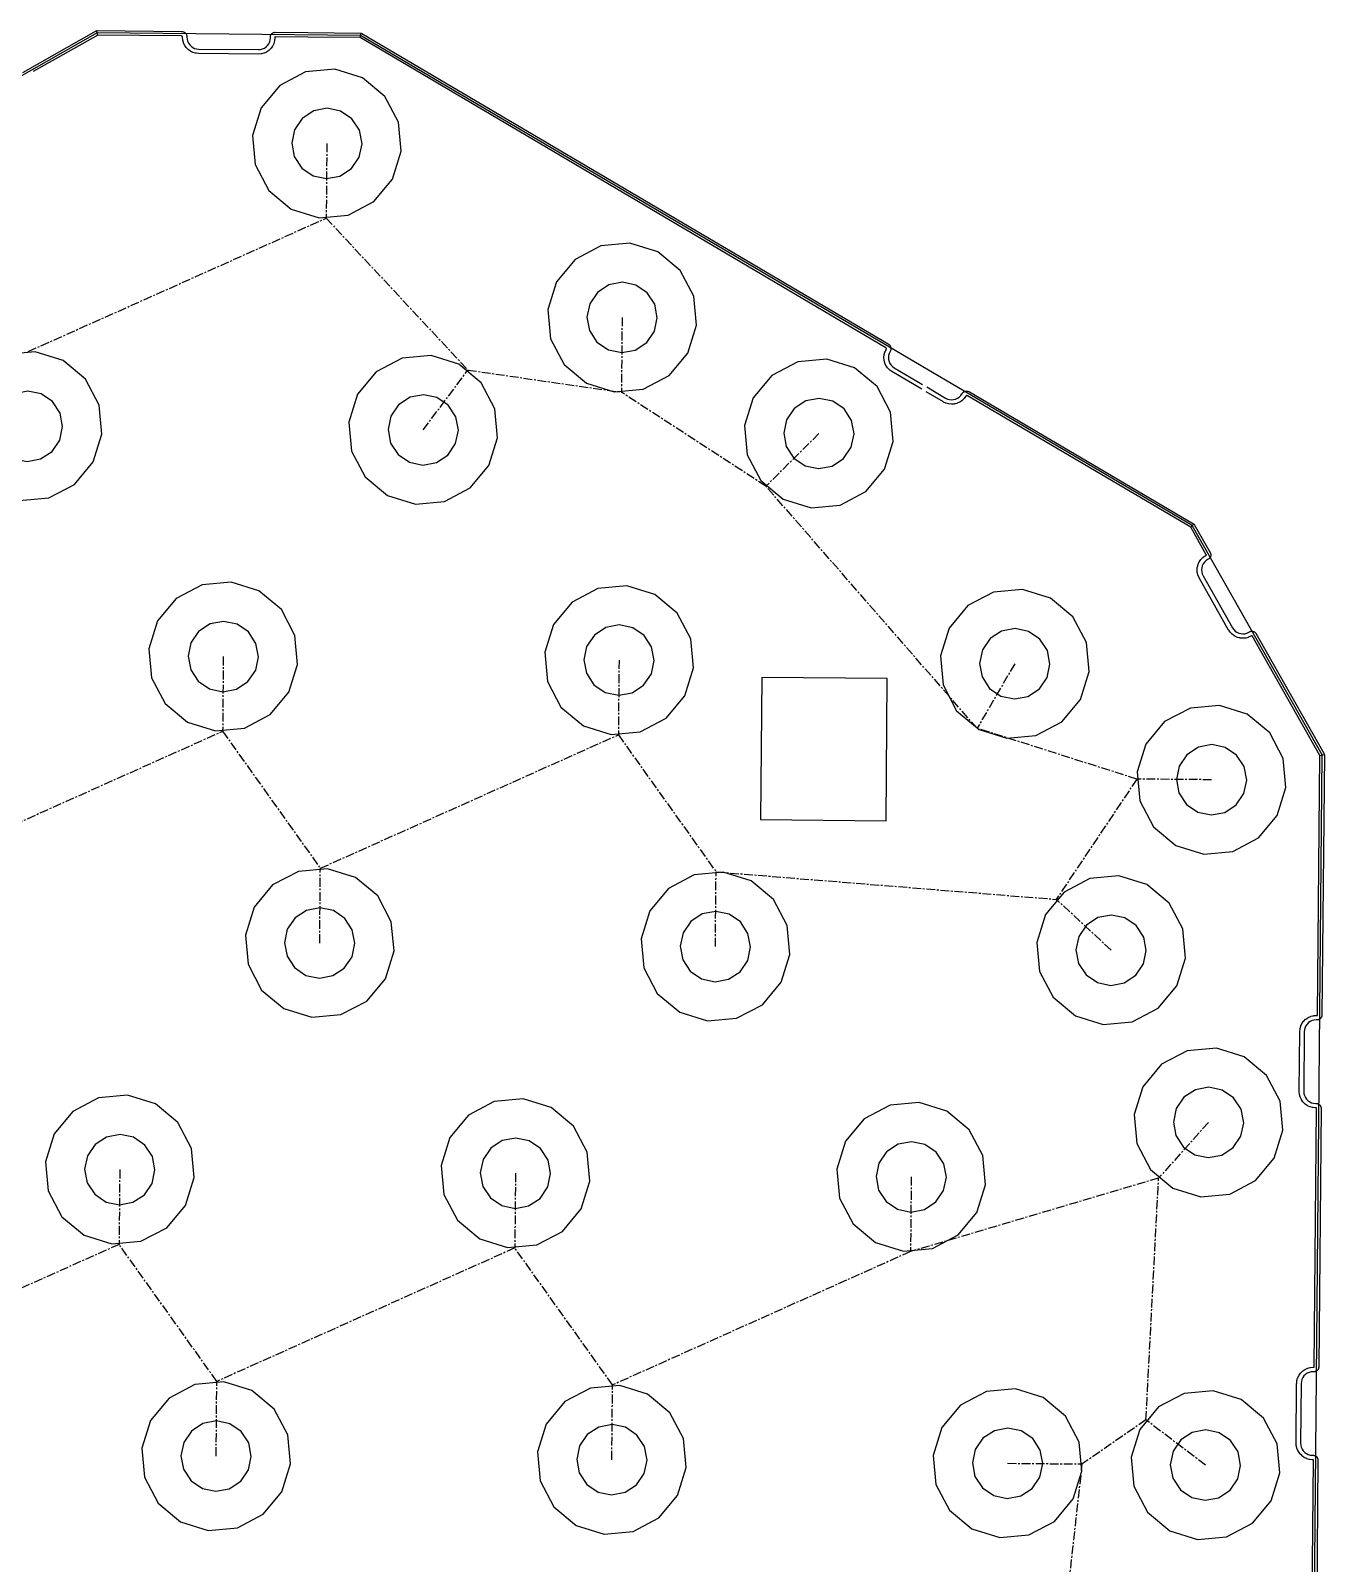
# Model space of a CAD drawing. Header units: inches. Extents: x -63 to 63, y -68 to 68.
# Drawn here: x -10.7 to 62.9, y -19.1 to 68.1 of the extents above; entities that cross this region are included whole.
import ezdxf

# ---------------------------------------------------------------- set-up
doc = ezdxf.new("R2010")
doc.units = ezdxf.units.IN
doc.header["$MEASUREMENT"] = 0
doc.linetypes.add('CENTERX2', pattern=[0.8, 0.5, -0.1, 0.1, -0.1])

msp = doc.modelspace()

# ---------------------------------------------------------------- linework, layer by layer
at = {"color": 7, "linetype": 'Continuous'}
for p, q in [((-11.115, 65.687), (-6.948, 68.045)), ((-6.948, 68.045), (-6.937, 68.048)), ((-6.937, 68.048), (-6.927, 68.054)), ((-6.927, 68.054), (-6.916, 68.056)), ((-6.916, 68.056), (-6.906, 68.06)), ((-6.852, 67.807), (-6.916, 68.056)), ((-6.906, 68.06), (-6.895, 68.059)), ((-6.895, 68.059), (-6.884, 68.061)), ((-6.884, 68.061), (-2.089, 68.015)), ((-2.089, 68.015), (-2.083, 68.014)), ((-2.083, 68.014), (-2.078, 68.015)), ((-2.078, 68.015), (-2.046, 68.012)), ((-2.046, 68.012), (-2.035, 68.009)), ((-2.035, 68.009), (-2.024, 68.008)), ((-2.024, 68.008), (-1.992, 67.999)), ((-1.992, 67.999), (-1.982, 67.994)), ((-1.982, 67.994), (-1.971, 67.991)), ((-1.971, 67.991), (-1.941, 67.977)), ((-1.941, 67.977), (-1.932, 67.97)), ((-6.884, 67.931), (-54.673, 40.915)), ((-6.852, 67.807), (-10.523, 65.73)), ((8.099, 67.792), (-6.884, 67.931)), ((-2.097, 67.761), (-6.852, 67.807)), ((-2.081, 67.76), (-2.097, 67.761)), ((-2.07, 67.757), (-2.081, 67.76)), ((-2.06, 67.752), (-2.07, 67.757)), ((-2.051, 67.746), (-2.06, 67.752)), ((-2.044, 67.738), (-2.051, 67.746)), ((-2.037, 67.729), (-2.044, 67.738)), ((-2.033, 67.719), (-2.037, 67.729)), ((-2.03, 67.709), (-2.033, 67.719)), ((-2.029, 67.692), (-2.03, 67.709)), ((-2.029, 67.69), (-2.029, 67.692)), ((-2.029, 67.688), (-2.029, 67.69)), ((-2.028, 67.687), (-2.029, 67.688)), ((-2.029, 67.679), (-2.028, 67.685)), ((-2.018, 67.542), (-2.029, 67.679)), ((-2.028, 67.685), (-2.028, 67.687)), ((-2.028, 67.685), (-2.028, 67.685)), ((-2.015, 67.532), (-2.018, 67.542)), ((-2.014, 67.521), (-2.015, 67.532)), ((-1.979, 67.386), (-2.014, 67.521)), ((-1.974, 67.376), (-1.979, 67.386)), ((-1.972, 67.365), (-1.974, 67.376)), ((-1.914, 67.238), (-1.972, 67.365)), ((-1.932, 67.97), (-1.922, 67.966)), ((-1.922, 67.966), (-1.895, 67.947)), ((-1.908, 67.229), (-1.914, 67.238)), ((-1.903, 67.219), (-1.908, 67.229)), ((-1.824, 67.104), (-1.903, 67.219)), ((-1.895, 67.947), (-1.887, 67.939)), ((-1.887, 67.939), (-1.878, 67.932)), ((-1.878, 67.932), (-1.855, 67.909)), ((-1.855, 67.909), (-1.849, 67.899)), ((-1.849, 67.899), (-1.841, 67.891)), ((-1.841, 67.891), (-1.822, 67.864)), ((-1.822, 67.864), (-1.818, 67.854)), ((-1.818, 67.854), (-1.811, 67.845)), ((-1.811, 67.845), (-1.798, 67.815)), ((-1.798, 67.815), (-1.795, 67.804)), ((-1.795, 67.804), (-1.79, 67.794)), ((-1.79, 67.794), (-1.782, 67.762)), ((-1.782, 67.762), (-1.781, 67.751)), ((-1.781, 67.751), (-1.778, 67.74)), ((-1.778, 67.74), (-1.775, 67.707)), ((-1.775, 67.707), (-1.776, 67.702)), ((-1.776, 67.702), (-1.776, 67.701)), ((-1.776, 67.701), (-1.775, 67.699)), ((-1.775, 67.699), (-1.775, 67.698)), ((-1.775, 67.698), (-1.775, 67.696)), ((-1.775, 67.696), (-1.775, 67.694)), ((-1.775, 67.694), (-1.765, 67.574)), ((-1.765, 67.574), (-1.736, 67.46)), ((-1.736, 67.46), (-1.687, 67.354)), ((-1.687, 67.354), (-1.621, 67.257)), ((-1.621, 67.257), (-1.539, 67.173)), ((-1.539, 67.173), (-1.443, 67.105)), ((-1.443, 67.105), (-1.338, 67.055)), ((2.629, 67.068), (2.725, 67.135)), ((2.725, 67.135), (2.809, 67.217)), ((2.809, 67.217), (2.877, 67.312)), ((2.877, 67.312), (2.928, 67.418)), ((2.928, 67.418), (2.959, 67.531)), ((2.959, 67.531), (2.971, 67.653)), ((2.971, 67.702), (2.972, 67.708)), ((2.971, 67.653), (2.971, 67.702)), ((2.972, 67.713), (2.974, 67.737)), ((2.972, 67.708), (2.972, 67.713)), ((2.974, 67.737), (2.977, 67.748)), ((2.977, 67.748), (2.978, 67.759)), ((2.978, 67.759), (2.984, 67.783)), ((2.984, 67.783), (2.989, 67.793)), ((2.989, 67.793), (2.992, 67.804)), ((2.992, 67.804), (3.003, 67.826)), ((3.003, 67.826), (3.009, 67.835)), ((3.009, 67.835), (3.014, 67.845)), ((3.09, 67.174), (3.009, 67.06)), ((3.014, 67.845), (3.028, 67.865)), ((3.028, 67.865), (3.036, 67.872)), ((3.036, 67.872), (3.043, 67.881)), ((3.043, 67.881), (3.06, 67.898)), ((3.06, 67.898), (3.069, 67.905)), ((3.069, 67.905), (3.077, 67.912)), ((3.077, 67.912), (3.097, 67.926)), ((3.095, 67.184), (3.09, 67.174)), ((3.102, 67.193), (3.095, 67.184)), ((3.097, 67.926), (3.107, 67.931)), ((3.162, 67.319), (3.102, 67.193)), ((3.107, 67.931), (3.116, 67.937)), ((3.116, 67.937), (3.138, 67.947)), ((3.138, 67.947), (3.149, 67.95)), ((3.149, 67.95), (3.16, 67.955)), ((3.16, 67.955), (3.183, 67.961)), ((3.165, 67.33), (3.162, 67.319)), ((3.169, 67.34), (3.165, 67.33)), ((3.207, 67.474), (3.169, 67.34)), ((3.183, 67.961), (3.194, 67.962)), ((3.194, 67.962), (3.205, 67.964)), ((3.205, 67.964), (3.229, 67.966)), ((3.208, 67.485), (3.207, 67.474)), ((3.211, 67.496), (3.208, 67.485)), ((3.224, 67.634), (3.211, 67.496)), ((3.224, 67.645), (3.223, 67.64)), ((3.223, 67.64), (3.224, 67.634)), ((3.225, 67.694), (3.224, 67.645)), ((3.226, 67.702), (3.225, 67.694)), ((3.227, 67.706), (3.226, 67.704)), ((3.226, 67.704), (3.226, 67.702)), ((3.229, 67.708), (3.227, 67.706)), ((3.229, 67.966), (3.235, 67.966)), ((3.23, 67.709), (3.229, 67.708)), ((3.232, 67.711), (3.23, 67.709)), ((3.234, 67.712), (3.232, 67.711)), ((3.236, 67.712), (3.234, 67.712)), ((3.235, 67.966), (3.24, 67.967)), ((3.244, 67.713), (3.236, 67.712)), ((3.24, 67.967), (5.1, 67.95)), ((5.098, 67.696), (3.244, 67.713)), ((8.065, 67.668), (5.098, 67.696)), ((5.1, 67.95), (5.1, 67.95)), ((5.1, 67.95), (5.1, 67.95)), ((5.1, 67.95), (8.101, 67.922)), ((8.065, 67.668), (8.134, 67.916)), ((37.961, 50.035), (8.065, 67.668)), ((55.394, 39.917), (8.099, 67.792)), ((8.101, 67.922), (8.112, 67.92)), ((8.112, 67.92), (8.123, 67.92)), ((8.123, 67.92), (8.134, 67.916)), ((8.134, 67.916), (8.145, 67.914)), ((8.145, 67.914), (8.154, 67.908)), ((8.154, 67.908), (8.165, 67.904)), ((8.165, 67.904), (38.095, 50.251)), ((-1.816, 67.096), (-1.824, 67.104)), ((-1.81, 67.087), (-1.816, 67.096)), ((-1.712, 66.987), (-1.81, 67.087)), ((-1.703, 66.981), (-1.712, 66.987)), ((-1.695, 66.973), (-1.703, 66.981)), ((-1.582, 66.892), (-1.695, 66.973)), ((-1.572, 66.887), (-1.582, 66.892)), ((-1.563, 66.881), (-1.572, 66.887)), ((-1.437, 66.821), (-1.563, 66.881)), ((-1.426, 66.818), (-1.437, 66.821)), ((-1.416, 66.813), (-1.426, 66.818)), ((-1.282, 66.776), (-1.416, 66.813)), ((-1.338, 67.055), (-1.225, 67.023)), ((-1.271, 66.775), (-1.282, 66.776)), ((-1.26, 66.772), (-1.271, 66.775)), ((-1.121, 66.758), (-1.26, 66.772)), ((-1.225, 67.023), (-1.102, 67.011)), ((-1.116, 66.759), (-1.121, 66.758)), ((-1.11, 66.758), (-1.116, 66.759)), ((2.289, 66.727), (-1.11, 66.758)), ((-1.102, 67.011), (2.286, 66.981)), ((2.286, 66.981), (2.409, 66.99)), ((2.295, 66.728), (2.289, 66.727)), ((2.3, 66.727), (2.295, 66.728)), ((2.44, 66.738), (2.3, 66.727)), ((2.409, 66.99), (2.522, 67.02)), ((2.45, 66.741), (2.44, 66.738)), ((2.462, 66.742), (2.45, 66.741)), ((2.597, 66.777), (2.462, 66.742)), ((2.522, 67.02), (2.629, 67.068)), ((2.607, 66.781), (2.597, 66.777)), ((2.617, 66.784), (2.607, 66.781)), ((2.744, 66.842), (2.617, 66.784)), ((2.753, 66.848), (2.744, 66.842)), ((2.764, 66.853), (2.753, 66.848)), ((2.879, 66.932), (2.764, 66.853)), ((2.886, 66.94), (2.879, 66.932)), ((2.896, 66.946), (2.886, 66.94)), ((2.995, 67.044), (2.896, 66.946)), ((3.001, 67.053), (2.995, 67.044)), ((3.009, 67.06), (3.001, 67.053)), ((37.876, 49.651), (37.913, 49.786)), ((37.913, 49.786), (37.918, 49.796)), ((37.918, 49.796), (37.921, 49.807)), ((37.921, 49.807), (37.982, 49.934)), ((37.975, 50.025), (37.961, 50.035)), ((37.982, 50.018), (37.975, 50.025)), ((37.989, 50.009), (37.982, 50.018)), ((37.982, 49.934), (37.983, 49.935)), ((37.983, 49.936), (37.993, 49.956)), ((37.983, 49.935), (37.983, 49.936)), ((37.993, 49.999), (37.989, 50.009)), ((37.996, 49.988), (37.993, 49.999)), ((37.993, 49.956), (37.996, 49.967)), ((37.997, 49.977), (37.996, 49.988)), ((37.996, 49.967), (37.997, 49.977)), ((38.095, 50.251), (38.1, 50.247)), ((38.1, 50.247), (38.105, 50.245)), ((38.105, 50.245), (38.132, 50.225)), ((38.155, 49.707), (38.123, 49.594)), ((38.132, 50.225), (38.139, 50.218)), ((38.139, 50.218), (38.148, 50.211)), ((38.148, 50.211), (38.172, 50.188)), ((38.211, 49.824), (38.155, 49.707)), ((38.172, 50.188), (38.178, 50.178)), ((38.178, 50.178), (38.186, 50.17)), ((38.186, 50.17), (38.205, 50.143)), ((38.205, 50.143), (38.209, 50.133)), ((38.209, 50.133), (38.215, 50.124)), ((38.212, 49.827), (38.211, 49.825)), ((38.211, 49.825), (38.211, 49.824)), ((38.227, 49.856), (38.212, 49.827)), ((38.215, 50.124), (38.229, 50.094)), ((38.229, 49.867), (38.227, 49.856)), ((38.229, 50.094), (38.232, 50.083)), ((38.234, 49.877), (38.229, 49.867)), ((38.232, 50.083), (38.236, 50.073)), ((38.243, 49.909), (38.234, 49.877)), ((38.236, 50.073), (38.245, 50.041)), ((38.244, 49.92), (38.243, 49.909)), ((38.247, 49.931), (38.244, 49.92)), ((38.245, 50.041), (38.245, 50.029)), ((38.245, 50.029), (38.248, 50.019)), ((38.25, 49.964), (38.247, 49.931)), ((38.248, 50.019), (38.251, 49.986)), ((38.251, 49.986), (38.25, 49.975)), ((38.25, 49.975), (38.25, 49.964)), ((37.858, 49.491), (37.872, 49.63)), ((37.859, 49.48), (37.858, 49.491)), ((37.858, 49.469), (37.859, 49.48)), ((37.869, 49.33), (37.858, 49.469)), ((37.872, 49.319), (37.869, 49.33)), ((37.872, 49.63), (37.875, 49.64)), ((37.873, 49.308), (37.872, 49.319)), ((37.907, 49.173), (37.873, 49.308)), ((37.875, 49.64), (37.876, 49.651)), ((37.912, 49.163), (37.907, 49.173)), ((37.915, 49.152), (37.912, 49.163)), ((37.973, 49.025), (37.915, 49.152)), ((37.979, 49.016), (37.973, 49.025)), ((37.984, 49.006), (37.979, 49.016)), ((38.063, 48.891), (37.984, 49.006)), ((38.07, 48.883), (38.063, 48.891)), ((38.077, 48.874), (38.07, 48.883)), ((38.174, 48.774), (38.077, 48.874)), ((38.123, 49.594), (38.112, 49.477)), ((38.112, 49.477), (38.121, 49.361)), ((38.121, 49.361), (38.151, 49.247)), ((38.151, 49.247), (38.199, 49.14)), ((38.199, 49.14), (38.266, 49.044)), ((38.266, 49.044), (38.348, 48.96)), ((38.348, 48.96), (38.448, 48.889)), ((38.448, 48.889), (40.05, 47.944)), ((38.183, 48.768), (38.174, 48.774)), ((38.191, 48.76), (38.183, 48.768)), ((38.305, 48.679), (38.191, 48.76)), ((38.31, 48.677), (38.305, 48.679)), ((38.314, 48.673), (38.31, 48.677)), ((40.019, 47.668), (38.314, 48.673)), ((41.243, 46.947), (40.258, 47.527)), ((40.29, 47.803), (41.367, 47.168)), ((41.367, 47.168), (41.477, 47.116)), ((41.477, 47.116), (41.59, 47.084)), ((41.59, 47.084), (41.706, 47.073)), ((41.706, 47.073), (41.823, 47.082)), ((41.823, 47.082), (41.937, 47.111)), ((41.937, 47.111), (42.043, 47.159)), ((42.043, 47.159), (42.14, 47.225)), ((42.14, 47.225), (42.224, 47.307)), ((42.224, 47.307), (42.296, 47.407)), ((42.296, 47.409), (42.297, 47.41)), ((42.296, 47.407), (42.296, 47.409)), ((42.297, 47.41), (42.299, 47.412)), ((42.299, 47.412), (42.3, 47.413)), ((42.3, 47.413), (42.302, 47.418)), ((42.302, 47.418), (42.321, 47.444)), ((42.41, 47.134), (42.31, 47.036)), ((42.321, 47.444), (42.329, 47.452)), ((42.329, 47.452), (42.335, 47.461)), ((42.335, 47.461), (42.359, 47.484)), ((42.359, 47.484), (42.368, 47.49)), ((42.368, 47.49), (42.376, 47.498)), ((42.376, 47.498), (42.403, 47.516)), ((42.403, 47.516), (42.413, 47.521)), ((42.416, 47.143), (42.41, 47.134)), ((42.413, 47.521), (42.423, 47.528)), ((42.424, 47.15), (42.416, 47.143)), ((42.423, 47.528), (42.453, 47.541)), ((42.505, 47.264), (42.424, 47.15)), ((42.453, 47.541), (42.463, 47.544)), ((42.463, 47.544), (42.473, 47.549)), ((42.473, 47.549), (42.506, 47.557)), ((42.507, 47.268), (42.505, 47.264)), ((42.506, 47.557), (42.517, 47.558)), ((42.509, 47.27), (42.507, 47.268)), ((42.51, 47.272), (42.509, 47.27)), ((42.511, 47.273), (42.51, 47.272)), ((42.512, 47.274), (42.511, 47.273)), ((42.521, 47.287), (42.512, 47.274)), ((42.517, 47.558), (42.527, 47.561)), ((42.529, 47.295), (42.521, 47.287)), ((42.527, 47.561), (42.56, 47.563)), ((42.538, 47.301), (42.529, 47.295)), ((42.548, 47.306), (42.538, 47.301)), ((42.558, 47.308), (42.548, 47.306)), ((42.569, 47.309), (42.558, 47.308)), ((42.56, 47.563), (42.572, 47.562)), ((42.58, 47.308), (42.569, 47.309)), ((42.572, 47.562), (42.583, 47.563)), ((42.591, 47.305), (42.58, 47.308)), ((42.583, 47.563), (42.616, 47.56)), ((42.605, 47.298), (42.591, 47.305)), ((55.302, 39.827), (42.605, 47.298)), ((42.616, 47.56), (42.626, 47.557)), ((42.626, 47.557), (42.637, 47.556)), ((42.637, 47.556), (42.669, 47.547)), ((42.669, 47.547), (42.679, 47.542)), ((42.679, 47.542), (42.69, 47.539)), ((42.69, 47.539), (42.72, 47.525)), ((42.72, 47.525), (42.724, 47.522)), ((42.724, 47.522), (42.73, 47.52)), ((42.73, 47.52), (55.46, 40.028)), ((41.248, 46.945), (41.243, 46.947)), ((41.253, 46.942), (41.248, 46.945)), ((41.377, 46.882), (41.253, 46.942)), ((41.388, 46.879), (41.377, 46.882)), ((41.398, 46.874), (41.388, 46.879)), ((41.532, 46.837), (41.398, 46.874)), ((41.543, 46.836), (41.532, 46.837)), ((41.554, 46.833), (41.543, 46.836)), ((41.692, 46.819), (41.554, 46.833)), ((41.704, 46.82), (41.692, 46.819)), ((41.715, 46.819), (41.704, 46.82)), ((41.854, 46.829), (41.715, 46.819)), ((41.864, 46.832), (41.854, 46.829)), ((41.875, 46.833), (41.864, 46.832)), ((42.011, 46.868), (41.875, 46.833)), ((42.021, 46.872), (42.011, 46.868)), ((42.031, 46.875), (42.021, 46.872)), ((42.158, 46.932), (42.031, 46.875)), ((42.168, 46.939), (42.158, 46.932)), ((42.178, 46.943), (42.168, 46.939)), ((42.293, 47.022), (42.178, 46.943)), ((42.301, 47.03), (42.293, 47.022)), ((42.31, 47.036), (42.301, 47.03)), ((55.302, 39.827), (55.486, 40.007)), ((56.188, 38.266), (55.302, 39.827)), ((62.772, 26.877), (55.394, 39.917)), ((55.46, 40.028), (55.469, 40.021)), ((55.469, 40.021), (55.478, 40.016)), ((55.478, 40.016), (55.486, 40.007)), ((55.486, 40.007), (55.494, 40)), ((55.494, 40), (55.499, 39.99)), ((55.499, 39.99), (55.506, 39.982)), ((55.506, 39.982), (56.412, 38.386)), ((56.412, 38.386), (56.414, 38.381)), ((56.414, 38.381), (56.417, 38.376)), ((56.417, 38.376), (56.428, 38.352)), ((56.428, 38.352), (56.43, 38.342)), ((55.666, 37.416), (55.679, 37.555)), ((55.679, 37.555), (55.682, 37.565)), ((55.682, 37.565), (55.683, 37.576)), ((55.683, 37.576), (55.72, 37.711)), ((55.72, 37.711), (55.725, 37.721)), ((55.725, 37.721), (55.728, 37.731)), ((55.728, 37.731), (55.788, 37.857)), ((55.788, 37.857), (55.795, 37.866)), ((55.795, 37.866), (55.799, 37.876)), ((55.799, 37.876), (55.88, 37.99)), ((55.88, 37.99), (55.888, 37.997)), ((55.888, 37.997), (55.895, 38.007)), ((55.895, 38.007), (55.994, 38.104)), ((55.931, 37.519), (55.92, 37.402)), ((55.962, 37.632), (55.931, 37.519)), ((56.013, 37.738), (55.962, 37.632)), ((55.994, 38.104), (56.004, 38.111)), ((56.004, 38.111), (56.011, 38.118)), ((56.011, 38.118), (56.125, 38.196)), ((56.081, 37.833), (56.013, 37.738)), ((56.164, 37.915), (56.081, 37.833)), ((56.125, 38.196), (56.13, 38.199)), ((56.13, 38.199), (56.134, 38.202)), ((56.134, 38.202), (56.177, 38.227)), ((56.264, 37.984), (56.164, 37.915)), ((56.177, 38.227), (56.185, 38.232)), ((56.185, 38.232), (56.188, 38.235)), ((56.192, 38.257), (56.188, 38.266)), ((56.188, 38.235), (56.19, 38.238)), ((56.19, 38.238), (56.192, 38.241)), ((56.193, 38.253), (56.192, 38.257)), ((56.192, 38.241), (56.193, 38.245)), ((56.193, 38.249), (56.193, 38.253)), ((56.193, 38.245), (56.193, 38.249)), ((56.308, 38.009), (56.264, 37.984)), ((56.312, 38.012), (56.308, 38.009)), ((56.317, 38.014), (56.312, 38.012)), ((56.338, 38.029), (56.317, 38.014)), ((56.346, 38.037), (56.338, 38.029)), ((56.356, 38.044), (56.346, 38.037)), ((56.374, 38.062), (56.356, 38.044)), ((56.381, 38.071), (56.374, 38.062)), ((56.388, 38.078), (56.381, 38.071)), ((56.403, 38.1), (56.388, 38.078)), ((56.408, 38.11), (56.403, 38.1)), ((56.415, 38.119), (56.408, 38.11)), ((56.426, 38.143), (56.415, 38.119)), ((56.429, 38.153), (56.426, 38.143)), ((56.434, 38.163), (56.429, 38.153)), ((56.43, 38.342), (56.435, 38.332)), ((56.441, 38.189), (56.434, 38.163)), ((56.435, 38.332), (56.442, 38.306)), ((56.442, 38.2), (56.441, 38.189)), ((56.442, 38.306), (56.442, 38.295)), ((56.442, 38.295), (56.445, 38.285)), ((56.445, 38.21), (56.442, 38.2)), ((56.445, 38.285), (56.447, 38.259)), ((56.447, 38.236), (56.445, 38.21)), ((56.447, 38.259), (56.446, 38.247)), ((56.446, 38.247), (56.447, 38.236)), ((55.665, 37.394), (55.667, 37.405)), ((55.676, 37.255), (55.665, 37.394)), ((55.667, 37.405), (55.666, 37.416)), ((55.679, 37.244), (55.676, 37.255)), ((55.68, 37.233), (55.679, 37.244)), ((55.715, 37.098), (55.68, 37.233)), ((55.719, 37.088), (55.715, 37.098)), ((55.722, 37.077), (55.719, 37.088)), ((55.78, 36.95), (55.722, 37.077)), ((55.783, 36.945), (55.78, 36.95)), ((55.785, 36.94), (55.783, 36.945)), ((57.458, 33.981), (55.785, 36.94)), ((55.92, 37.402), (55.929, 37.286)), ((55.929, 37.286), (55.958, 37.172)), ((55.958, 37.172), (56.009, 37.06)), ((56.009, 37.06), (57.677, 34.111)), ((57.677, 34.111), (57.747, 34.008)), ((57.747, 34.008), (57.83, 33.925)), ((57.462, 33.977), (57.458, 33.981)), ((57.464, 33.971), (57.462, 33.977)), ((57.544, 33.855), (57.464, 33.971)), ((57.552, 33.847), (57.544, 33.855)), ((57.559, 33.838), (57.552, 33.847)), ((57.657, 33.739), (57.559, 33.838)), ((57.666, 33.732), (57.657, 33.739)), ((57.673, 33.724), (57.666, 33.732)), ((57.787, 33.644), (57.673, 33.724)), ((57.797, 33.639), (57.787, 33.644)), ((57.806, 33.632), (57.797, 33.639)), ((57.932, 33.573), (57.806, 33.632)), ((57.83, 33.925), (57.925, 33.857)), ((57.925, 33.857), (58.031, 33.807)), ((57.943, 33.57), (57.932, 33.573)), ((57.953, 33.565), (57.943, 33.57)), ((58.087, 33.528), (57.953, 33.565)), ((58.031, 33.807), (58.144, 33.776)), ((58.098, 33.527), (58.087, 33.528)), ((58.109, 33.524), (58.098, 33.527)), ((58.248, 33.511), (58.109, 33.524)), ((58.144, 33.776), (58.261, 33.765)), ((58.259, 33.512), (58.248, 33.511)), ((58.27, 33.511), (58.259, 33.512)), ((58.261, 33.765), (58.378, 33.774)), ((58.409, 33.522), (58.27, 33.511)), ((58.378, 33.774), (58.491, 33.804)), ((58.42, 33.525), (58.409, 33.522)), ((58.431, 33.525), (58.42, 33.525)), ((58.566, 33.561), (58.431, 33.525)), ((58.491, 33.804), (58.603, 33.855)), ((58.576, 33.565), (58.566, 33.561)), ((58.587, 33.568), (58.576, 33.565)), ((58.713, 33.626), (58.587, 33.568)), ((58.603, 33.855), (58.643, 33.877)), ((58.643, 33.877), (58.648, 33.879)), ((58.648, 33.879), (58.653, 33.882)), ((58.653, 33.882), (58.677, 33.893)), ((58.677, 33.893), (58.688, 33.896)), ((58.688, 33.896), (58.698, 33.901)), ((58.698, 33.901), (58.723, 33.907)), ((58.718, 33.629), (58.713, 33.626)), ((58.723, 33.631), (58.718, 33.629)), ((58.723, 33.907), (58.734, 33.908)), ((58.763, 33.654), (58.723, 33.631)), ((58.734, 33.908), (58.745, 33.911)), ((58.745, 33.911), (58.771, 33.913)), ((58.772, 33.658), (58.763, 33.654)), ((58.771, 33.913), (58.782, 33.912)), ((58.776, 33.659), (58.772, 33.658)), ((58.78, 33.659), (58.776, 33.659)), ((58.784, 33.659), (58.78, 33.659)), ((58.782, 33.912), (58.793, 33.913)), ((58.788, 33.658), (58.784, 33.659)), ((58.791, 33.656), (58.788, 33.658)), ((58.794, 33.654), (58.791, 33.656)), ((58.793, 33.913), (58.819, 33.91)), ((58.797, 33.651), (58.794, 33.654)), ((58.802, 33.643), (58.797, 33.651)), ((62.648, 26.844), (58.802, 33.643)), ((58.819, 33.91), (58.83, 33.907)), ((58.83, 33.907), (58.841, 33.906)), ((58.841, 33.906), (58.866, 33.899)), ((58.866, 33.899), (58.876, 33.895)), ((58.876, 33.895), (58.887, 33.892)), ((58.887, 33.892), (58.91, 33.88)), ((58.91, 33.88), (58.919, 33.874)), ((58.919, 33.874), (58.93, 33.869)), ((58.93, 33.869), (58.951, 33.854)), ((58.951, 33.854), (58.959, 33.846)), ((58.959, 33.846), (58.968, 33.84)), ((58.968, 33.84), (58.986, 33.821)), ((58.986, 33.821), (58.992, 33.812)), ((58.992, 33.812), (59, 33.804)), ((59, 33.804), (59.015, 33.782)), ((59.015, 33.782), (59.017, 33.777)), ((59.017, 33.777), (59.021, 33.773)), ((59.021, 33.773), (62.886, 26.94)), ((30.916, 31.286), (30.843, 23.203)), ((38.048, 31.222), (30.916, 31.286)), ((37.976, 23.138), (38.048, 31.222)), ((62.278, -28.014), (62.772, 26.877)), ((62.51, 12.094), (62.648, 26.844)), ((62.648, 26.844), (62.897, 26.909)), ((62.902, 26.876), (62.764, 12.086)), ((62.886, 26.94), (62.89, 26.929)), ((62.89, 26.929), (62.895, 26.92)), ((62.895, 26.92), (62.897, 26.909)), ((62.897, 26.909), (62.901, 26.898)), ((62.901, 26.898), (62.901, 26.887)), ((62.901, 26.887), (62.902, 26.876)), ((30.843, 23.203), (37.976, 23.138)), ((61.525, 11.319), (61.562, 11.453)), ((61.562, 11.453), (61.567, 11.463)), ((61.567, 11.463), (61.57, 11.474)), ((61.57, 11.474), (61.63, 11.6)), ((61.63, 11.6), (61.636, 11.609)), ((61.636, 11.609), (61.641, 11.619)), ((61.641, 11.619), (61.722, 11.732)), ((61.722, 11.732), (61.73, 11.74)), ((61.73, 11.74), (61.737, 11.749)), ((61.737, 11.749), (61.836, 11.847)), ((61.804, 11.374), (61.773, 11.262)), ((61.854, 11.48), (61.804, 11.374)), ((61.836, 11.847), (61.845, 11.853)), ((61.845, 11.853), (61.853, 11.861)), ((61.853, 11.861), (61.968, 11.94)), ((61.922, 11.576), (61.854, 11.48)), ((62.006, 11.658), (61.922, 11.576)), ((61.968, 11.94), (61.978, 11.944)), ((61.978, 11.944), (61.987, 11.951)), ((61.987, 11.951), (62.114, 12.008)), ((62.103, 11.724), (62.006, 11.658)), ((62.209, 11.773), (62.103, 11.724)), ((62.114, 12.008), (62.125, 12.011)), ((62.125, 12.011), (62.135, 12.016)), ((62.135, 12.016), (62.27, 12.051)), ((62.323, 11.802), (62.209, 11.773)), ((62.27, 12.051), (62.281, 12.052)), ((62.281, 12.052), (62.291, 12.054)), ((62.291, 12.054), (62.421, 12.065)), ((62.437, 11.812), (62.323, 11.802)), ((62.421, 12.065), (62.426, 12.065)), ((62.426, 12.065), (62.431, 12.066)), ((62.431, 12.066), (62.482, 12.066)), ((62.488, 11.812), (62.437, 11.812)), ((62.482, 12.066), (62.491, 12.067)), ((62.493, 11.813), (62.488, 11.812)), ((62.491, 12.067), (62.495, 12.068)), ((62.499, 11.812), (62.493, 11.813)), ((62.495, 12.068), (62.499, 12.069)), ((62.499, 12.069), (62.502, 12.071)), ((62.525, 11.815), (62.499, 11.812)), ((62.502, 12.071), (62.504, 12.074)), ((62.504, 12.074), (62.507, 12.078)), ((62.507, 12.078), (62.508, 12.081)), ((62.508, 12.081), (62.509, 12.085)), ((62.509, 12.085), (62.51, 12.094)), ((62.535, 11.818), (62.525, 11.815)), ((62.546, 11.818), (62.535, 11.818)), ((62.572, 11.825), (62.546, 11.818)), ((62.582, 11.83), (62.572, 11.825)), ((62.592, 11.833), (62.582, 11.83)), ((62.616, 11.844), (62.592, 11.833)), ((62.625, 11.85), (62.616, 11.844)), ((62.635, 11.855), (62.625, 11.85)), ((62.657, 11.87), (62.635, 11.855)), ((62.665, 11.878), (62.657, 11.87)), ((62.674, 11.884), (62.665, 11.878)), ((62.692, 11.903), (62.674, 11.884)), ((62.698, 11.912), (62.692, 11.903)), ((62.706, 11.92), (62.698, 11.912)), ((62.721, 11.941), (62.706, 11.92)), ((62.726, 11.951), (62.721, 11.941)), ((62.732, 11.96), (62.726, 11.951)), ((62.743, 11.984), (62.732, 11.96)), ((62.746, 11.995), (62.743, 11.984)), ((62.751, 12.005), (62.746, 11.995)), ((62.758, 12.03), (62.751, 12.005)), ((62.759, 12.041), (62.758, 12.03)), ((62.761, 12.051), (62.759, 12.041)), ((62.764, 12.076), (62.761, 12.051)), ((62.764, 12.086), (62.763, 12.081)), ((62.763, 12.081), (62.764, 12.076)), ((61.476, 7.748), (61.507, 11.147)), ((61.507, 11.158), (61.521, 11.297)), ((61.508, 11.153), (61.507, 11.158)), ((61.507, 11.147), (61.508, 11.153)), ((61.521, 11.297), (61.524, 11.308)), ((61.524, 11.308), (61.525, 11.319)), ((61.761, 11.139), (61.731, 7.752)), ((61.773, 11.262), (61.761, 11.139)), ((61.477, 7.742), (61.476, 7.748)), ((61.477, 7.736), (61.477, 7.742)), ((61.489, 7.588), (61.477, 7.736)), ((61.492, 7.577), (61.489, 7.588)), ((61.493, 7.566), (61.492, 7.577)), ((61.53, 7.431), (61.493, 7.566)), ((61.535, 7.421), (61.53, 7.431)), ((61.537, 7.41), (61.535, 7.421)), ((61.597, 7.284), (61.537, 7.41)), ((61.603, 7.275), (61.597, 7.284)), ((61.608, 7.265), (61.603, 7.275)), ((61.688, 7.151), (61.608, 7.265)), ((61.696, 7.143), (61.688, 7.151)), ((61.702, 7.134), (61.696, 7.143)), ((61.801, 7.036), (61.702, 7.134)), ((61.731, 7.752), (61.742, 7.621)), ((61.742, 7.621), (61.772, 7.508)), ((61.772, 7.508), (61.822, 7.402)), ((61.81, 7.029), (61.801, 7.036)), ((61.818, 7.022), (61.81, 7.029)), ((61.933, 6.942), (61.818, 7.022)), ((61.822, 7.402), (61.889, 7.306)), ((61.889, 7.306), (61.972, 7.224)), ((61.972, 7.224), (62.069, 7.157)), ((62.069, 7.157), (62.175, 7.107)), ((62.175, 7.107), (62.288, 7.077)), ((62.288, 7.077), (62.411, 7.067)), ((62.411, 7.067), (62.439, 7.067)), ((62.439, 7.067), (62.445, 7.066)), ((62.445, 7.066), (62.451, 7.066)), ((62.451, 7.066), (62.479, 7.064)), ((62.479, 7.064), (62.489, 7.061)), ((62.489, 7.061), (62.501, 7.06)), ((62.501, 7.06), (62.526, 7.053)), ((62.526, 7.053), (62.536, 7.048)), ((62.536, 7.048), (62.547, 7.045)), ((62.547, 7.045), (62.571, 7.034)), ((62.571, 7.034), (62.58, 7.027)), ((62.58, 7.027), (62.59, 7.023)), ((62.59, 7.023), (62.611, 7.007)), ((62.611, 7.007), (62.619, 6.999)), ((62.619, 6.999), (62.628, 6.993)), ((62.628, 6.993), (62.646, 6.974)), ((62.646, 6.974), (62.652, 6.965)), ((61.943, 6.937), (61.933, 6.942)), ((61.952, 6.931), (61.943, 6.937)), ((62.078, 6.872), (61.952, 6.931)), ((62.089, 6.869), (62.078, 6.872)), ((62.099, 6.865), (62.089, 6.869)), ((62.234, 6.829), (62.099, 6.865)), ((62.245, 6.828), (62.234, 6.829)), ((62.256, 6.825), (62.245, 6.828)), ((62.395, 6.813), (62.256, 6.825)), ((62.331, -7.913), (62.463, 6.784)), ((62.4, 6.814), (62.395, 6.813)), ((62.406, 6.813), (62.4, 6.814)), ((62.434, 6.813), (62.406, 6.813)), ((62.444, 6.812), (62.434, 6.813)), ((62.448, 6.811), (62.444, 6.812)), ((62.451, 6.81), (62.448, 6.811)), ((62.454, 6.807), (62.451, 6.81)), ((62.457, 6.804), (62.454, 6.807)), ((62.459, 6.801), (62.457, 6.804)), ((62.461, 6.798), (62.459, 6.801)), ((62.462, 6.794), (62.461, 6.798)), ((62.463, 6.784), (62.462, 6.794)), ((62.717, 6.788), (62.585, -7.921)), ((62.652, 6.965), (62.66, 6.957)), ((62.66, 6.957), (62.675, 6.936)), ((62.675, 6.936), (62.68, 6.926)), ((62.68, 6.926), (62.686, 6.917)), ((62.686, 6.917), (62.697, 6.893)), ((62.697, 6.893), (62.7, 6.882)), ((62.7, 6.882), (62.704, 6.871)), ((62.704, 6.871), (62.711, 6.846)), ((62.711, 6.846), (62.712, 6.835)), ((62.712, 6.835), (62.714, 6.825)), ((62.714, 6.825), (62.716, 6.799)), ((62.716, 6.799), (62.716, 6.793)), ((62.716, 6.793), (62.717, 6.788)), ((61.329, -8.848), (61.342, -8.709)), ((61.342, -8.709), (61.345, -8.698)), ((61.345, -8.698), (61.346, -8.687)), ((61.346, -8.687), (61.383, -8.553)), ((61.383, -8.553), (61.388, -8.543)), ((61.388, -8.543), (61.391, -8.532)), ((61.391, -8.532), (61.451, -8.406)), ((61.451, -8.406), (61.458, -8.397)), ((61.458, -8.397), (61.462, -8.387)), ((61.462, -8.387), (61.543, -8.274)), ((61.543, -8.274), (61.551, -8.266)), ((61.551, -8.266), (61.558, -8.257)), ((61.558, -8.257), (61.657, -8.159)), ((61.625, -8.632), (61.594, -8.745)), ((61.676, -8.526), (61.625, -8.632)), ((61.657, -8.159), (61.666, -8.153)), ((61.666, -8.153), (61.674, -8.145)), ((61.674, -8.145), (61.789, -8.066)), ((61.744, -8.431), (61.676, -8.526)), ((61.827, -8.348), (61.744, -8.431)), ((61.789, -8.066), (61.799, -8.062)), ((61.799, -8.062), (61.808, -8.056)), ((61.808, -8.056), (61.935, -7.998)), ((61.924, -8.282), (61.827, -8.348)), ((62.031, -8.233), (61.924, -8.282)), ((61.935, -7.998), (61.946, -7.995)), ((61.946, -7.995), (61.956, -7.99)), ((61.956, -7.99), (62.091, -7.955)), ((62.144, -8.204), (62.031, -8.233)), ((62.091, -7.955), (62.102, -7.955)), ((62.102, -7.955), (62.113, -7.952)), ((62.113, -7.952), (62.254, -7.941)), ((62.268, -8.195), (62.144, -8.204)), ((62.254, -7.941), (62.259, -7.941)), ((62.259, -7.941), (62.265, -7.941)), ((62.265, -7.941), (62.302, -7.941)), ((62.305, -8.195), (62.268, -8.195)), ((62.302, -7.941), (62.312, -7.94)), ((62.311, -8.194), (62.305, -8.195)), ((62.316, -8.195), (62.311, -8.194)), ((62.312, -7.94), (62.316, -7.939)), ((62.316, -7.939), (62.319, -7.938)), ((62.342, -8.193), (62.316, -8.195)), ((62.319, -7.938), (62.322, -7.936)), ((62.322, -7.936), (62.325, -7.933)), ((62.325, -7.933), (62.328, -7.929)), ((62.328, -7.929), (62.329, -7.926)), ((62.329, -7.926), (62.33, -7.922)), ((62.33, -7.922), (62.331, -7.913)), ((62.353, -8.19), (62.342, -8.193)), ((62.364, -8.189), (62.353, -8.19)), ((62.389, -8.183), (62.364, -8.189)), ((62.4, -8.178), (62.389, -8.183)), ((62.41, -8.175), (62.4, -8.178)), ((62.434, -8.164), (62.41, -8.175)), ((62.443, -8.158), (62.434, -8.164)), ((62.453, -8.154), (62.443, -8.158)), ((62.475, -8.139), (62.453, -8.154)), ((62.483, -8.131), (62.475, -8.139)), ((62.492, -8.125), (62.483, -8.131)), ((62.511, -8.106), (62.492, -8.125)), ((62.517, -8.098), (62.511, -8.106)), ((62.525, -8.09), (62.517, -8.098)), ((62.54, -8.069), (62.525, -8.09)), ((62.545, -8.059), (62.54, -8.069)), ((62.552, -8.049), (62.545, -8.059)), ((62.563, -8.026), (62.552, -8.049)), ((62.566, -8.015), (62.563, -8.026)), ((62.571, -8.005), (62.566, -8.015)), ((62.578, -7.98), (62.571, -8.005)), ((62.579, -7.969), (62.578, -7.98)), ((62.582, -7.958), (62.579, -7.969)), ((62.585, -7.932), (62.582, -7.958)), ((62.585, -7.921), (62.584, -7.926)), ((62.584, -7.926), (62.585, -7.932)), ((61.298, -12.258), (61.328, -8.859)), ((61.328, -8.859), (61.329, -8.853)), ((61.329, -8.853), (61.329, -8.848)), ((61.582, -8.867), (61.552, -12.255)), ((61.594, -8.745), (61.582, -8.867)), ((61.299, -12.263), (61.298, -12.258)), ((61.298, -12.269), (61.299, -12.263)), ((61.309, -12.406), (61.298, -12.269)), ((61.311, -12.417), (61.309, -12.406)), ((61.312, -12.428), (61.311, -12.417)), ((61.347, -12.563), (61.312, -12.428)), ((61.351, -12.573), (61.347, -12.563)), ((61.354, -12.584), (61.351, -12.573)), ((61.412, -12.711), (61.354, -12.584)), ((61.418, -12.72), (61.412, -12.711)), ((61.423, -12.73), (61.418, -12.72)), ((61.501, -12.846), (61.423, -12.73)), ((61.509, -12.853), (61.501, -12.846)), ((61.515, -12.863), (61.509, -12.853)), ((61.613, -12.962), (61.515, -12.863)), ((61.552, -12.255), (61.561, -12.376)), ((61.561, -12.376), (61.59, -12.489)), ((61.59, -12.489), (61.638, -12.596)), ((61.622, -12.969), (61.613, -12.962)), ((61.63, -12.977), (61.622, -12.969)), ((61.743, -13.058), (61.63, -12.977)), ((61.638, -12.596), (61.705, -12.693)), ((61.705, -12.693), (61.787, -12.777)), ((61.753, -13.063), (61.743, -13.058)), ((61.762, -13.069), (61.753, -13.063)), ((61.888, -13.129), (61.762, -13.069)), ((61.787, -12.777), (61.882, -12.845)), ((61.882, -12.845), (61.988, -12.896)), ((61.988, -12.896), (62.101, -12.927)), ((62.101, -12.927), (62.223, -12.939)), ((62.223, -12.939), (62.264, -12.94)), ((62.264, -12.94), (62.269, -12.941)), ((62.269, -12.941), (62.275, -12.94)), ((62.275, -12.94), (62.301, -12.943)), ((62.301, -12.943), (62.311, -12.946)), ((62.311, -12.946), (62.322, -12.947)), ((62.322, -12.947), (62.347, -12.954)), ((62.347, -12.954), (62.357, -12.959)), ((62.357, -12.959), (62.368, -12.962)), ((62.368, -12.962), (62.392, -12.973)), ((62.392, -12.973), (62.401, -12.979)), ((62.401, -12.979), (62.411, -12.984)), ((62.411, -12.984), (62.432, -12.999)), ((62.432, -12.999), (62.44, -13.007)), ((62.44, -13.007), (62.449, -13.014)), ((62.449, -13.014), (62.467, -13.032)), ((62.467, -13.032), (62.473, -13.042)), ((62.473, -13.042), (62.481, -13.049)), ((62.481, -13.049), (62.496, -13.071)), ((62.496, -13.071), (62.501, -13.081)), ((61.899, -13.132), (61.888, -13.129)), ((61.909, -13.137), (61.899, -13.132)), ((62.043, -13.175), (61.909, -13.137)), ((62.054, -13.176), (62.043, -13.175)), ((62.065, -13.179), (62.054, -13.176)), ((62.203, -13.193), (62.065, -13.179)), ((62.154, -27.98), (62.284, -13.223)), ((62.209, -13.192), (62.203, -13.193)), ((62.214, -13.193), (62.209, -13.192)), ((62.255, -13.194), (62.214, -13.193)), ((62.265, -13.195), (62.255, -13.194)), ((62.269, -13.196), (62.265, -13.195)), ((62.272, -13.197), (62.269, -13.196)), ((62.275, -13.2), (62.272, -13.197)), ((62.278, -13.202), (62.275, -13.2)), ((62.28, -13.206), (62.278, -13.202)), ((62.282, -13.209), (62.28, -13.206)), ((62.283, -13.213), (62.282, -13.209)), ((62.284, -13.223), (62.283, -13.213)), ((62.538, -13.219), (62.408, -28.016)), ((62.501, -13.081), (62.507, -13.09)), ((62.507, -13.09), (62.518, -13.114)), ((62.518, -13.114), (62.521, -13.125)), ((62.521, -13.125), (62.525, -13.135)), ((62.525, -13.135), (62.532, -13.161)), ((62.532, -13.161), (62.533, -13.171)), ((62.533, -13.171), (62.535, -13.182)), ((62.535, -13.182), (62.537, -13.208)), ((62.537, -13.208), (62.537, -13.214)), ((62.537, -13.214), (62.538, -13.219))]:
    msp.add_line(p, q, dxfattribs=at)
at = {"color": 7, "linetype": 'CENTERX2'}
for p, q in [((6.179, 61.647), (6.141, 57.398)), ((-10.806, 49.814), (6.141, 57.398)), ((6.141, 57.398), (14.202, 48.764)), ((22.968, 51.752), (22.93, 47.503)), ((11.659, 45.36), (14.202, 48.764)), ((14.202, 48.764), (22.93, 47.503)), ((31.148, 42.159), (22.93, 47.503)), ((34.161, 45.156), (31.148, 42.159)), ((43.158, 28.392), (31.148, 42.159)), ((0.291, 32.473), (0.253, 28.224)), ((22.793, 32.269), (22.755, 28.02)), ((45.296, 32.064), (43.158, 28.392)), ((-16.693, 20.639), (0.253, 28.224)), ((0.253, 28.224), (5.809, 20.434)), ((5.809, 20.434), (22.755, 28.02)), ((22.755, 28.02), (28.312, 20.23)), ((52.239, 25.506), (43.158, 28.392)), ((52.239, 25.506), (47.66, 18.666)), ((56.489, 25.468), (52.239, 25.506)), ((5.771, 16.185), (5.809, 20.434)), ((28.274, 15.981), (28.312, 20.23)), ((28.312, 20.23), (47.66, 18.666)), ((50.776, 15.777), (47.66, 18.666)), ((56.315, 5.984), (53.478, 2.82)), ((-5.597, 3.298), (-5.635, -0.951)), ((16.906, 3.094), (16.868, -1.155)), ((39.409, 2.89), (39.371, -1.359)), ((53.478, 2.82), (39.371, -1.359)), ((52.757, -10.928), (53.478, 2.82)), ((-5.635, -0.951), (-22.581, -8.536)), ((-0.078, -8.74), (-5.635, -0.951)), ((16.868, -1.155), (-0.078, -8.74)), ((22.424, -8.944), (16.868, -1.155)), ((39.371, -1.359), (22.424, -8.944)), ((-0.116, -12.989), (-0.078, -8.74)), ((22.386, -13.193), (22.424, -8.944)), ((52.757, -10.928), (49.139, -13.436)), ((56.14, -13.5), (52.757, -10.928)), ((44.889, -13.398), (49.139, -13.436)), ((46.878, -33.675), (49.139, -13.436))]:
    msp.add_line(p, q, dxfattribs=at)
at = {"color": 7, "linetype": 'Continuous', "flags": 128}
for points in [[(10.254, 62.853), (9.482, 64.32), (8.207, 65.381), (6.624, 65.873), (4.973, 65.722), (3.505, 64.951), (2.444, 63.676), (1.952, 62.093), (2.103, 60.442), (2.875, 58.974), (4.15, 57.914), (5.733, 57.422), (7.385, 57.573), (8.852, 58.344), (9.913, 59.619), (10.405, 61.202), (10.254, 62.853)], [(8.179, 61.629), (8.033, 62.396), (7.605, 63.049), (6.96, 63.488), (6.197, 63.647), (5.43, 63.502), (4.777, 63.074), (4.338, 62.429), (4.179, 61.666), (4.324, 60.899), (4.752, 60.246), (5.397, 59.807), (6.161, 59.648), (6.927, 59.793), (7.58, 60.221), (8.019, 60.865), (8.179, 61.629)], [(27.043, 52.958), (26.271, 54.425), (24.997, 55.486), (23.413, 55.978), (21.762, 55.827), (20.294, 55.056), (19.234, 53.781), (18.741, 52.198), (18.893, 50.547), (19.665, 49.079), (20.939, 48.019), (22.523, 47.527), (24.174, 47.678), (25.642, 48.449), (26.702, 49.723), (27.195, 51.307), (27.043, 52.958)], [(24.968, 51.734), (24.823, 52.501), (24.395, 53.153), (23.75, 53.593), (22.986, 53.752), (22.219, 53.607), (21.567, 53.179), (21.127, 52.534), (20.968, 51.771), (21.114, 51.004), (21.541, 50.351), (22.186, 49.912), (22.95, 49.753), (23.717, 49.898), (24.369, 50.326), (24.809, 50.97), (24.968, 51.734)], [(-6.769, 46.77), (-7.54, 48.238), (-8.815, 49.298), (-10.399, 49.79), (-12.05, 49.639), (-13.518, 48.868), (-14.578, 47.593), (-15.07, 46.01), (-14.919, 44.359), (-14.147, 42.892), (-12.873, 41.831), (-11.289, 41.339), (-9.638, 41.49), (-8.17, 42.261), (-7.109, 43.536), (-6.617, 45.119), (-6.769, 46.77)], [(15.734, 46.566), (14.962, 48.033), (13.687, 49.094), (12.104, 49.586), (10.453, 49.435), (8.985, 48.663), (7.924, 47.389), (7.432, 45.806), (7.584, 44.155), (8.355, 42.687), (9.63, 41.627), (11.214, 41.134), (12.865, 41.286), (14.333, 42.057), (15.393, 43.331), (15.885, 44.915), (15.734, 46.566)], [(38.237, 46.361), (37.465, 47.829), (36.19, 48.889), (34.607, 49.382), (32.955, 49.231), (31.488, 48.459), (30.427, 47.185), (29.935, 45.602), (30.086, 43.95), (30.858, 42.483), (32.133, 41.422), (33.716, 40.93), (35.367, 41.081), (36.835, 41.853), (37.896, 43.127), (38.388, 44.71), (38.237, 46.361)], [(-8.844, 45.546), (-8.989, 46.313), (-9.417, 46.966), (-10.062, 47.405), (-10.826, 47.564), (-11.593, 47.419), (-12.245, 46.991), (-12.685, 46.347), (-12.844, 45.583), (-12.698, 44.816), (-12.271, 44.163), (-11.626, 43.724), (-10.862, 43.565), (-10.095, 43.71), (-9.442, 44.138), (-9.003, 44.783), (-8.844, 45.546)], [(13.659, 45.342), (13.513, 46.109), (13.086, 46.761), (12.441, 47.201), (11.677, 47.36), (10.91, 47.215), (10.257, 46.787), (9.818, 46.142), (9.659, 45.378), (9.804, 44.612), (10.232, 43.959), (10.877, 43.52), (11.641, 43.361), (12.407, 43.506), (13.06, 43.933), (13.5, 44.578), (13.659, 45.342)], [(36.161, 45.138), (36.016, 45.904), (35.588, 46.557), (34.943, 46.996), (34.179, 47.155), (33.413, 47.01), (32.76, 46.583), (32.321, 45.938), (32.161, 45.174), (32.307, 44.407), (32.735, 43.755), (33.379, 43.315), (34.143, 43.156), (34.91, 43.302), (35.563, 43.729), (36.002, 44.374), (36.161, 45.138)], [(4.366, 33.678), (3.594, 35.146), (2.32, 36.207), (0.736, 36.699), (-0.915, 36.548), (-2.383, 35.776), (-3.444, 34.502), (-3.936, 32.919), (-3.784, 31.268), (-3.013, 29.8), (-1.738, 28.739), (-0.154, 28.247), (1.497, 28.398), (2.965, 29.17), (4.025, 30.444), (4.517, 32.027), (4.366, 33.678)], [(26.869, 33.474), (26.097, 34.942), (24.822, 36.002), (23.239, 36.494), (21.587, 36.343), (20.12, 35.572), (19.059, 34.297), (18.567, 32.714), (18.718, 31.063), (19.49, 29.596), (20.765, 28.535), (22.348, 28.043), (24, 28.194), (25.467, 28.965), (26.528, 30.24), (27.02, 31.823), (26.869, 33.474)], [(49.371, 33.27), (48.599, 34.737), (47.325, 35.798), (45.741, 36.29), (44.09, 36.139), (42.622, 35.368), (41.562, 34.093), (41.07, 32.51), (41.221, 30.859), (41.993, 29.391), (43.267, 28.331), (44.851, 27.838), (46.502, 27.99), (47.97, 28.761), (49.031, 30.035), (49.523, 31.619), (49.371, 33.27)], [(2.291, 32.455), (2.145, 33.221), (1.718, 33.874), (1.073, 34.313), (0.309, 34.472), (-0.458, 34.327), (-1.111, 33.9), (-1.55, 33.255), (-1.709, 32.491), (-1.564, 31.724), (-1.136, 31.072), (-0.491, 30.633), (0.273, 30.473), (1.04, 30.619), (1.692, 31.046), (2.132, 31.691), (2.291, 32.455)], [(24.793, 32.25), (24.648, 33.017), (24.22, 33.67), (23.575, 34.109), (22.811, 34.268), (22.045, 34.123), (21.392, 33.695), (20.953, 33.051), (20.794, 32.287), (20.939, 31.52), (21.367, 30.868), (22.012, 30.428), (22.776, 30.269), (23.542, 30.414), (24.195, 30.842), (24.634, 31.487), (24.793, 32.25)], [(47.296, 32.046), (47.151, 32.813), (46.723, 33.465), (46.078, 33.905), (45.314, 34.064), (44.547, 33.919), (43.895, 33.491), (43.455, 32.846), (43.296, 32.082), (43.442, 31.316), (43.869, 30.663), (44.514, 30.224), (45.278, 30.065), (46.045, 30.21), (46.698, 30.638), (47.137, 31.282), (47.296, 32.046)], [(60.564, 26.673), (59.793, 28.14), (58.518, 29.201), (56.934, 29.693), (55.283, 29.542), (53.815, 28.771), (52.755, 27.496), (52.263, 25.913), (52.414, 24.262), (53.186, 22.795), (54.46, 21.734), (56.044, 21.242), (57.695, 21.393), (59.163, 22.164), (60.224, 23.439), (60.716, 25.022), (60.564, 26.673)], [(58.489, 25.449), (58.344, 26.216), (57.916, 26.869), (57.271, 27.308), (56.507, 27.467), (55.74, 27.322), (55.088, 26.894), (54.648, 26.249), (54.489, 25.486), (54.635, 24.719), (55.062, 24.066), (55.707, 23.627), (56.471, 23.468), (57.238, 23.613), (57.891, 24.041), (58.33, 24.686), (58.489, 25.449)], [(9.846, 17.391), (9.074, 18.858), (7.8, 19.919), (6.216, 20.411), (4.565, 20.26), (3.097, 19.489), (2.037, 18.214), (1.545, 16.631), (1.696, 14.98), (2.468, 13.512), (3.742, 12.452), (5.326, 11.96), (6.977, 12.111), (8.445, 12.882), (9.506, 14.156), (9.998, 15.74), (9.846, 17.391)], [(32.349, 17.186), (31.577, 18.654), (30.302, 19.715), (28.719, 20.207), (27.068, 20.056), (25.6, 19.284), (24.539, 18.01), (24.047, 16.427), (24.199, 14.776), (24.97, 13.308), (26.245, 12.247), (27.828, 11.755), (29.48, 11.906), (30.947, 12.678), (32.008, 13.952), (32.5, 15.535), (32.349, 17.186)], [(54.851, 16.982), (54.08, 18.45), (52.805, 19.51), (51.221, 20.003), (49.57, 19.851), (48.102, 19.08), (47.042, 17.806), (46.55, 16.222), (46.701, 14.571), (47.473, 13.104), (48.748, 12.043), (50.331, 11.551), (51.982, 11.702), (53.45, 12.473), (54.511, 13.748), (55.003, 15.331), (54.851, 16.982)], [(7.771, 16.167), (7.626, 16.934), (7.198, 17.586), (6.553, 18.026), (5.789, 18.185), (5.022, 18.04), (4.37, 17.612), (3.93, 16.967), (3.771, 16.204), (3.917, 15.437), (4.344, 14.784), (4.989, 14.345), (5.753, 14.186), (6.52, 14.331), (7.173, 14.759), (7.612, 15.403), (7.771, 16.167)], [(30.274, 15.963), (30.128, 16.729), (29.7, 17.382), (29.056, 17.821), (28.292, 17.981), (27.525, 17.835), (26.872, 17.408), (26.433, 16.763), (26.274, 15.999), (26.419, 15.233), (26.847, 14.58), (27.492, 14.141), (28.256, 13.981), (29.022, 14.127), (29.675, 14.554), (30.114, 15.199), (30.274, 15.963)], [(52.776, 15.759), (52.631, 16.525), (52.203, 17.178), (51.558, 17.617), (50.794, 17.776), (50.028, 17.631), (49.375, 17.203), (48.936, 16.559), (48.776, 15.795), (48.922, 15.028), (49.349, 14.376), (49.994, 13.936), (50.758, 13.777), (51.525, 13.922), (52.178, 14.35), (52.617, 14.995), (52.776, 15.759)], [(60.39, 7.189), (59.618, 8.657), (58.344, 9.718), (56.76, 10.21), (55.109, 10.059), (53.641, 9.287), (52.58, 8.013), (52.088, 6.43), (52.24, 4.779), (53.011, 3.311), (54.286, 2.25), (55.87, 1.758), (57.521, 1.909), (58.989, 2.681), (60.049, 3.955), (60.541, 5.538), (60.39, 7.189)], [(58.315, 5.966), (58.169, 6.732), (57.742, 7.385), (57.097, 7.824), (56.333, 7.984), (55.566, 7.838), (54.913, 7.411), (54.474, 6.766), (54.315, 6.002), (54.46, 5.236), (54.888, 4.583), (55.533, 4.144), (56.297, 3.985), (57.064, 4.13), (57.716, 4.557), (58.156, 5.202), (58.315, 5.966)], [(-1.521, 4.504), (-2.293, 5.971), (-3.568, 7.032), (-5.151, 7.524), (-6.803, 7.373), (-8.27, 6.602), (-9.331, 5.327), (-9.823, 3.744), (-9.672, 2.093), (-8.9, 0.625), (-7.625, -0.435), (-6.042, -0.927), (-4.39, -0.776), (-2.923, -0.005), (-1.862, 1.269), (-1.37, 2.853), (-1.521, 4.504)], [(20.981, 4.299), (20.209, 5.767), (18.935, 6.828), (17.351, 7.32), (15.7, 7.169), (14.232, 6.397), (13.172, 5.123), (12.68, 3.54), (12.831, 1.889), (13.603, 0.421), (14.877, -0.64), (16.461, -1.132), (18.112, -0.981), (19.58, -0.209), (20.64, 1.065), (21.133, 2.648), (20.981, 4.299)], [(43.484, 4.095), (42.712, 5.563), (41.437, 6.623), (39.854, 7.116), (38.203, 6.964), (36.735, 6.193), (35.674, 4.919), (35.182, 3.335), (35.333, 1.684), (36.105, 0.217), (37.38, -0.844), (38.963, -1.336), (40.615, -1.185), (42.082, -0.414), (43.143, 0.861), (43.635, 2.444), (43.484, 4.095)], [(-3.597, 3.28), (-3.742, 4.047), (-4.17, 4.699), (-4.815, 5.139), (-5.579, 5.298), (-6.345, 5.153), (-6.998, 4.725), (-7.437, 4.08), (-7.596, 3.317), (-7.451, 2.55), (-7.023, 1.897), (-6.378, 1.458), (-5.614, 1.299), (-4.848, 1.444), (-4.195, 1.872), (-3.756, 2.516), (-3.597, 3.28)], [(18.906, 3.076), (18.761, 3.842), (18.333, 4.495), (17.688, 4.934), (16.924, 5.094), (16.157, 4.948), (15.505, 4.521), (15.065, 3.876), (14.906, 3.112), (15.052, 2.346), (15.479, 1.693), (16.124, 1.254), (16.888, 1.094), (17.655, 1.24), (18.307, 1.667), (18.747, 2.312), (18.906, 3.076)], [(41.409, 2.872), (41.263, 3.638), (40.835, 4.291), (40.191, 4.73), (39.427, 4.889), (38.66, 4.744), (38.007, 4.316), (37.568, 3.672), (37.409, 2.908), (37.554, 2.141), (37.982, 1.489), (38.627, 1.049), (39.391, 0.89), (40.157, 1.035), (40.81, 1.463), (41.249, 2.108), (41.409, 2.872)], [(3.959, -11.784), (3.187, -10.316), (1.912, -9.256), (0.329, -8.763), (-1.322, -8.914), (-2.79, -9.686), (-3.851, -10.96), (-4.343, -12.544), (-4.192, -14.195), (-3.42, -15.662), (-2.145, -16.723), (-0.562, -17.215), (1.09, -17.064), (2.557, -16.292), (3.618, -15.018), (4.11, -13.435), (3.959, -11.784)], [(26.461, -11.988), (25.69, -10.521), (24.415, -9.46), (22.831, -8.968), (21.18, -9.119), (19.712, -9.89), (18.652, -11.165), (18.16, -12.748), (18.311, -14.399), (19.083, -15.866), (20.358, -16.927), (21.941, -17.419), (23.592, -17.268), (25.06, -16.497), (26.121, -15.222), (26.613, -13.639), (26.461, -11.988)], [(48.964, -12.192), (48.192, -10.725), (46.918, -9.664), (45.334, -9.172), (43.683, -9.323), (42.215, -10.095), (41.154, -11.369), (40.662, -12.952), (40.814, -14.603), (41.585, -16.071), (42.86, -17.131), (44.444, -17.624), (46.095, -17.473), (47.563, -16.701), (48.623, -15.427), (49.115, -13.843), (48.964, -12.192)], [(60.215, -12.295), (59.444, -10.827), (58.169, -9.766), (56.585, -9.274), (54.934, -9.425), (53.466, -10.197), (52.406, -11.471), (51.914, -13.054), (52.065, -14.705), (52.837, -16.173), (54.111, -17.234), (55.695, -17.726), (57.346, -17.575), (58.814, -16.803), (59.875, -15.529), (60.367, -13.946), (60.215, -12.295)], [(1.884, -13.007), (1.738, -12.241), (1.31, -11.588), (0.666, -11.149), (-0.098, -10.99), (-0.865, -11.135), (-1.518, -11.562), (-1.957, -12.207), (-2.116, -12.971), (-1.971, -13.738), (-1.543, -14.39), (-0.898, -14.83), (-0.134, -14.989), (0.632, -14.843), (1.285, -14.416), (1.724, -13.771), (1.884, -13.007)], [(24.386, -13.212), (24.241, -12.445), (23.813, -11.792), (23.168, -11.353), (22.404, -11.194), (21.637, -11.339), (20.985, -11.767), (20.545, -12.412), (20.386, -13.175), (20.532, -13.942), (20.959, -14.595), (21.604, -15.034), (22.368, -15.193), (23.135, -15.048), (23.788, -14.62), (24.227, -13.975), (24.386, -13.212)], [(46.889, -13.416), (46.743, -12.649), (46.316, -11.997), (45.671, -11.557), (44.907, -11.398), (44.14, -11.544), (43.487, -11.971), (43.048, -12.616), (42.889, -13.38), (43.034, -14.146), (43.462, -14.799), (44.107, -15.238), (44.871, -15.397), (45.638, -15.252), (46.29, -14.825), (46.73, -14.18), (46.889, -13.416)], [(58.14, -13.518), (57.995, -12.752), (57.567, -12.099), (56.922, -11.66), (56.158, -11.5), (55.391, -11.646), (54.739, -12.073), (54.299, -12.718), (54.14, -13.482), (54.286, -14.248), (54.713, -14.901), (55.358, -15.34), (56.122, -15.5), (56.889, -15.354), (57.542, -14.927), (57.981, -14.282), (58.14, -13.518)]]:
    msp.add_lwpolyline(points, dxfattribs=at)

doc.saveas('drawing.dxf')
